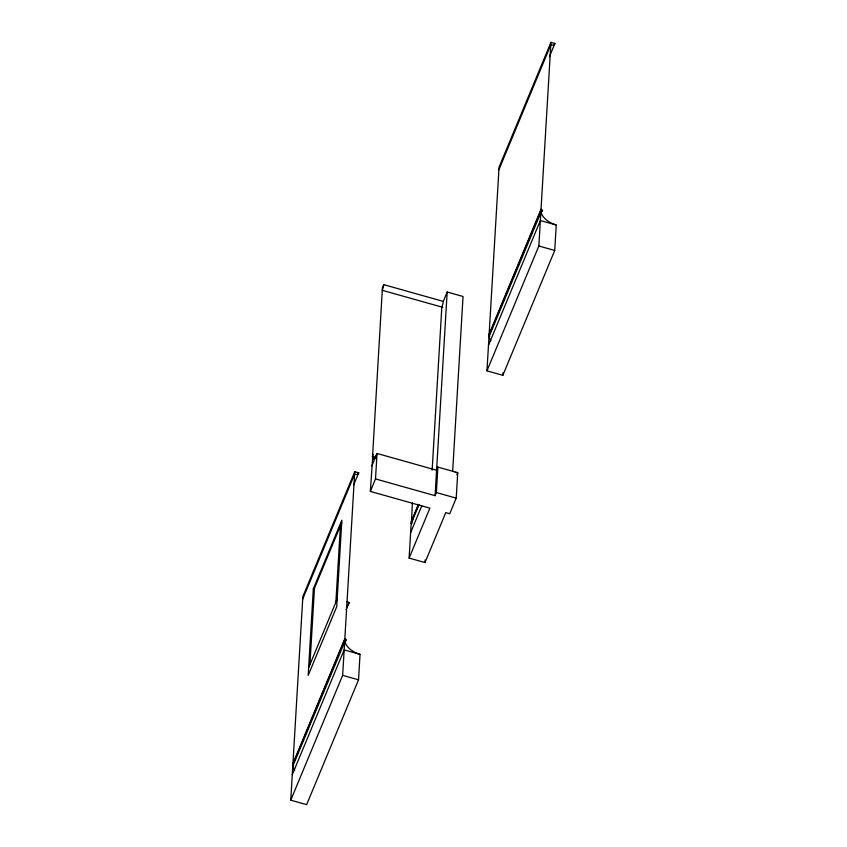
<?xml version="1.0" encoding="UTF-8"?>
<svg xmlns="http://www.w3.org/2000/svg" width="847" height="847" viewBox="0 0 847 847"><rect width="100%" height="100%" fill="white"/><g stroke="black" fill="none" stroke-linecap="round" stroke-linejoin="round"><path stroke-width="1.27" d="M294.703 770.23A16.718 9.836 22.6 0 1 293.263 767.329L292.882 764.545L344.771 639.707L345.153 642.492A16.718 9.836 22.6 0 0 360.039 654.36L358.535 679.813L306.635 804.65L290.765 800.182L302.855 596.542L354.745 471.694L358.715 472.817L353.675 484.939M309.928 664.609L314.47 588.242L341.712 522.694M335.878 602.185L340.42 525.818M290.765 800.182L342.654 675.345L354.745 471.694M436.734 467.671L437.878 467.099L457.729 472.679L456.215 498.131L449.725 513.737L445.755 512.626L425.003 562.556L409.122 558.088L429.874 508.158L370.33 491.408L372.924 454.183L372.5 454.754M375.517 478.926L377.031 453.463L436.576 470.223L437.878 467.099L436.364 492.552L435.072 495.675L375.517 478.926L370.33 491.408M409.122 558.088L411.176 523.478L418.958 504.748M412.68 520.397L412.542 519.338L411.388 523.51L412.394 503.023M425.003 562.556L425.152 560.015M432.139 470.18L441.827 307.059A4.182 0.678 -74.3 0 0 443.277 301.394L447.163 292.024L463.044 296.492L452.69 470.816M435.072 495.675L447.163 292.024M490.9 340.886A16.718 9.836 22.6 0 1 489.46 337.985L489.079 335.2L540.968 210.352L541.349 213.148A16.718 9.836 22.6 0 0 556.235 225.006L554.732 250.458L502.843 375.306L486.961 370.838L499.052 167.187L550.942 42.35L554.912 43.462L549.375 56.802M502.843 375.306L502.991 372.754M486.961 370.838L538.851 245.99L550.942 42.35M443.277 301.394L383.723 284.645L382.421 287.758L372.468 457.973A16.718 2.71 -74.3 0 0 377.031 453.463L371.844 465.945M302.707 599.083L354.597 474.246A4.182 2.456 22.6 0 0 358.715 472.817M498.904 169.739L550.794 44.891A4.182 2.456 22.6 0 0 554.912 43.462M308.636 667.722L337.18 599.062M346.084 609.639L349.08 602.418L346.815 601.772M293.03 765.624L345.131 640.83A1.705 1.006 22.6 0 0 346.381 640.025A1.705 1.006 22.6 0 0 344.824 638.67L292.935 763.507A1.705 1.006 22.6 0 1 293.358 763.666M292.268 774.73L344.157 649.893L360.039 654.36M418.386 504.389L411.303 521.434A1.673 0.985 22.6 0 1 412.087 521.794M489.132 334.163L541.021 209.315A1.705 1.006 22.6 0 1 542.578 210.67A1.705 1.006 22.6 0 1 541.328 211.475L489.227 336.27M411.24 522.451L418.524 504.928M410.636 532.636L421.774 505.839M488.465 345.375L540.365 220.538L556.235 225.006M456.861 474.765L457.729 472.679L455.167 472.414M489.015 336.238L489.439 336.312A1.705 1.006 22.6 0 0 489.831 336.323M411.176 523.478L411.589 523.552A1.673 0.985 22.6 0 0 411.981 523.562M292.818 765.582L293.231 765.667A1.705 1.006 22.6 0 0 293.634 765.667M538.851 245.99L554.732 250.458M372.447 456.607L376.248 457.687M372.384 456.787L376.184 457.856M436.364 492.552L456.215 498.131M342.654 675.345L358.535 679.813M442.854 307.26A4.182 2.456 22.6 0 1 441.827 307.059L382.272 290.309A4.182 0.678 -74.3 0 0 383.723 284.645M349.08 602.418A12.536 7.379 22.6 0 1 347.259 605.785M313.326 588.813L308.181 675.366L336.725 606.706L341.86 520.153L313.326 588.813"/></g></svg>
